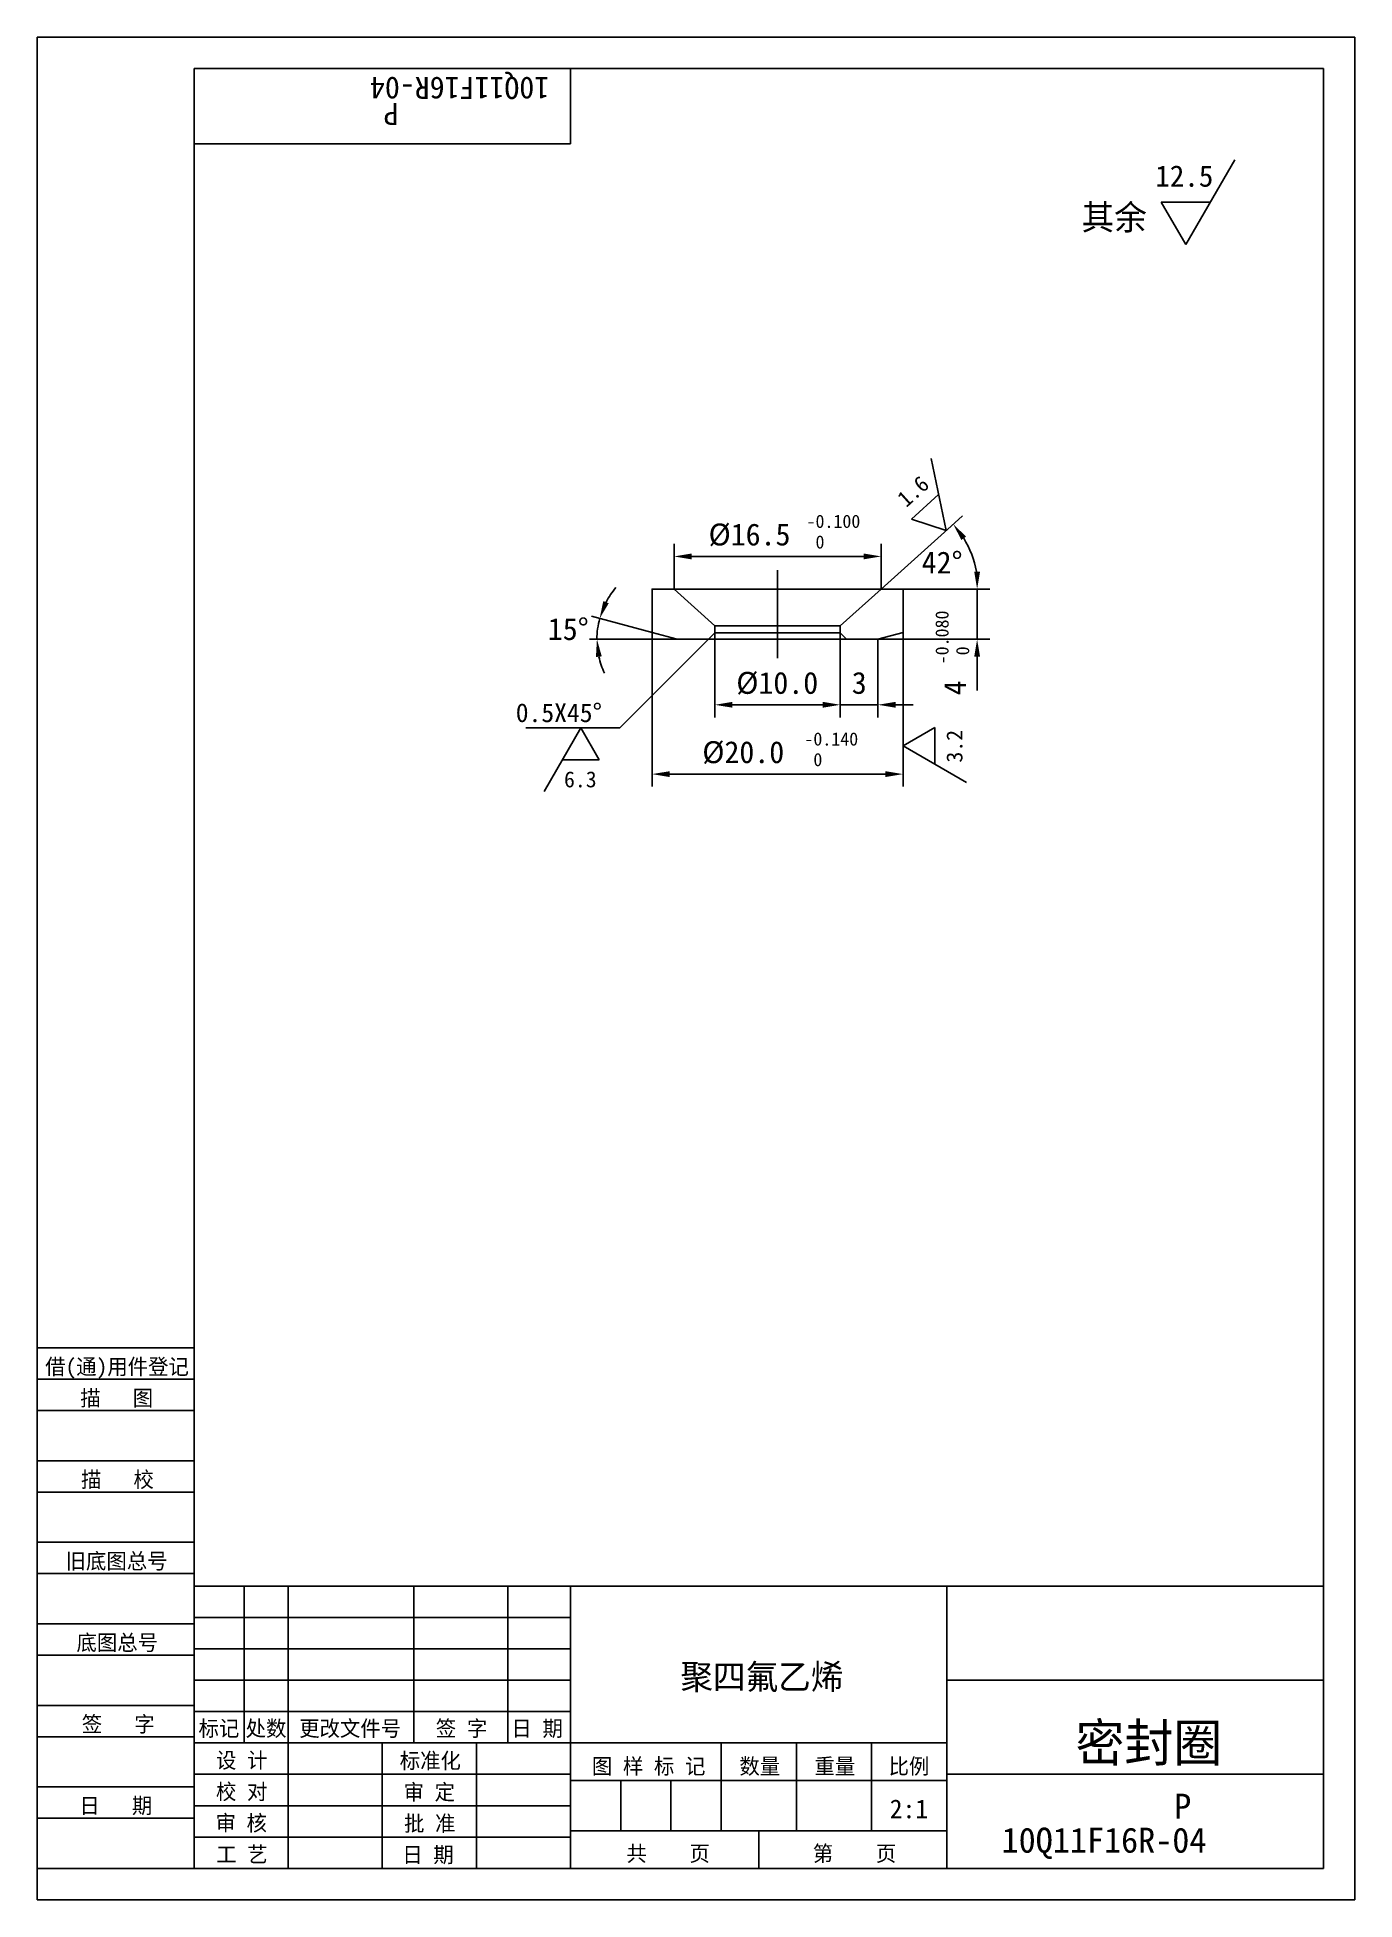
# Model space of a CAD drawing. Header units: metres. Extents: x 0 to 210, y 0 to 297.
import ezdxf

# ---------------------------------------------------------------- set-up
doc = ezdxf.new("R2010")
doc.units = ezdxf.units.M
for name, color, linetype in [('C', 6, 'Continuous'), ('D', 1, 'Continuous'), ('FL', 5, 'Continuous'), ('T', 7, 'Continuous'), ('TL', 4, 'Continuous')]:
    doc.layers.add(name, color=color, linetype=linetype)

# ---------------------------------------------------------------- blocks, each defined once
blk = doc.blocks.new('TUKUN4')
at = {"layer": 'FL'}
for p, q in [((0, 297), (0, 0)), ((210, 297), (0, 297)), ((210, 0), (210, 297)), ((0, 78), (25, 78)), ((0, 70), (25, 70)), ((0, 65), (25, 65)), ((0, 57), (25, 57)), ((0, 52), (25, 52)), ((33, 25), (33, 50)), ((40, 5), (40, 50)), ((60, 25), (60, 50)), ((75, 25), (75, 50)), ((25, 45), (85, 45)), ((0, 44), (25, 44)), ((0, 39), (25, 39)), ((25, 40), (85, 40)), ((25, 35), (85, 35)), ((0, 31), (25, 31)), ((25, 30), (85, 30)), ((0, 26), (25, 26)), ((70, 5), (70, 25)), ((0, 18), (25, 18)), ((25, 20), (85, 20)), ((25, 15), (85, 15)), ((0, 13), (25, 13)), ((25, 10), (85, 10)), ((0, 0), (210, 0))]:
    blk.add_line(p, q, dxfattribs=at)
at = {"layer": 'TL'}
for p, q in [((25, 5), (25, 292)), ((205, 292), (25, 292)), ((85, 292), (85, 280)), ((205, 5), (205, 292)), ((85, 280), (25, 280)), ((0, 88), (25, 88)), ((0, 83), (25, 83)), ((205, 50), (25, 50)), ((85, 5), (85, 50)), ((145, 5), (145, 50)), ((205, 35), (145, 35)), ((145, 25), (25, 25)), ((55, 5), (55, 25)), ((109, 11), (109, 25)), ((121, 11), (121, 25)), ((133, 11), (133, 25)), ((85, 19), (145, 19)), ((93, 11), (93, 19)), ((101, 11), (101, 19)), ((205, 20), (145, 20)), ((145, 11), (85, 11)), ((115, 5), (115, 11)), ((0, 5), (205, 5))]:
    blk.add_line(p, q, dxfattribs=at)
at = {"layer": 'T'}
for s, p in [('借(通)用件登记', (1.26, 83.76)), ('描   图', (6.86, 78.76)), ('描   校', (6.98, 65.76)), ('旧底图总号', (4.52, 52.76)), ('底图总号', (6.25, 39.76)), ('签   字', (7.1, 26.76)), ('标记', (25.71, 26.07)), ('处数', (33.22, 26.07)), ('更改文件号', (41.75, 26.07)), ('签 字', (63.53, 26.07)), ('日 期', (75.57, 26.07)), ('设 计', (28.5, 20.99)), ('标准化', (57.77, 20.93)), ('图 样 标 记', (88.4, 20.04)), ('数量', (111.92, 20.04)), ('重量', (123.88, 20.04)), ('比例', (135.7, 20.04)), ('校 对', (28.48, 15.99)), ('审 定', (58.39, 15.93)), ('日   期', (6.72, 13.76)), ('审 核', (28.41, 10.99)), ('批 准', (58.46, 10.93)), ('共    页', (93.91, 6.13)), ('第    页', (123.62, 6.13)), ('工 艺', (28.52, 5.99)), ('日 期', (58.18, 5.93))]:
    blk.add_text(s, height=2.5, dxfattribs=at).set_placement(p)

msp = doc.modelspace()

# ---------------------------------------------------------------- linework, layer by layer
at = {"layer": 'C'}
for p, q in [((118, 209), (118, 212)), ((118, 209), (118, 201)), ((118, 201), (118, 198))]:
    msp.add_line(p, q, dxfattribs=at)
at = {"layer": 'D'}
for p, q in [((190.87, 277.47), (183.07, 263.95)), ((183.07, 263.95), (179.16, 270.71)), ((179.16, 270.71), (186.97, 270.71)), ((142.46, 229.81), (144.89, 218.36)), ((139.33, 220.17), (143.68, 224.09)), ((144.89, 218.36), (139.33, 220.17)), ((145.65, 219.04), (147.49, 220.69)), ((141.93, 215.69), (145.65, 219.04)), ((101.5, 209), (101.5, 216.21)), ((104.3, 214.21), (131.7, 214.21)), ((134.5, 209), (134.5, 216.21)), ((134.5, 209), (141.93, 215.69)), ((138, 209), (151.81, 209)), ((149.81, 209), (149.81, 201)), ((98, 202.07), (88.34, 204.66)), ((98, 202.07), (98, 177.5)), ((108, 202), (108, 188.55)), ((128, 202), (128, 188.55)), ((128, 202), (128, 188.55)), ((138, 202.07), (138, 177.5)), ((90, 201), (88, 201)), ((102, 201), (90, 201)), ((107, 201), (99.93, 193.93)), ((134, 201), (134, 188.55)), ((134, 201), (151.81, 201)), ((149.81, 198.2), (149.81, 195.4)), ((99.93, 193.93), (92.86, 186.86)), ((149.81, 195.4), (149.81, 192.81)), ((110.8, 190.55), (125.2, 190.55)), ((125.2, 190.55), (122.4, 190.55)), ((128, 190.55), (134, 190.55)), ((136.8, 190.55), (139.6, 190.55)), ((82.86, 186.86), (77.86, 186.86)), ((80.78, 176.72), (86.64, 186.86)), ((92.86, 186.86), (82.86, 186.86)), ((86.64, 186.86), (89.56, 181.79)), ((138, 184.01), (143.07, 186.94)), ((143.07, 186.94), (143.07, 181.08)), ((89.56, 181.79), (83.71, 181.79)), ((148.14, 178.15), (138, 184.01)), ((100.8, 179.5), (135.2, 179.5))]:
    msp.add_line(p, q, dxfattribs=at)
for centre, radius, start, end in [((134.5, 209), 15.47, 10.38, 31.62), ((102, 201), 12.79, 139.87, 152.44), ((102, 201), 12.79, 165, 180), ((102, 201), 12.79, 192.56, 205.13)]:
    msp.add_arc(centre, radius, start, end, dxfattribs=at)
for points in [[(147.3, 216.83), (148.05, 217.39), (146, 219.35)], [(104.3, 214.68), (104.3, 213.74), (101.5, 214.21)], [(131.7, 214.68), (131.7, 213.74), (134.5, 214.21)], [(149.34, 211.8), (150.28, 211.8), (149.81, 209)], [(91.09, 206.75), (90.22, 207.09), (89.64, 204.31)], [(89.05, 198.17), (89.98, 198.27), (89.21, 201)], [(149.34, 198.2), (150.28, 198.2), (149.81, 201)], [(110.8, 191.02), (110.8, 190.09), (108, 190.55)], [(125.2, 191.02), (125.2, 190.09), (128, 190.55)], [(125.2, 191.02), (125.2, 190.09), (128, 190.55)], [(136.8, 191.02), (136.8, 190.09), (134, 190.55)], [(100.8, 179.96), (100.8, 179.03), (98, 179.5)], [(135.2, 179.96), (135.2, 179.03), (138, 179.5)]]:
    msp.add_solid(points, dxfattribs=at)
at = {"layer": 'TL'}
for p, q in [((134.5, 209), (101.5, 209)), ((108, 203.15), (128, 203.15)), ((128, 202), (108, 202)), ((107, 201), (129, 201))]:
    msp.add_line(p, q, dxfattribs=at)
for points in [[(98, 202.07), (102, 201), (107, 201), (108, 202), (108, 203.15), (101.5, 209), (98, 209)], [(138, 202.07), (134, 201), (129, 201), (128, 202), (128, 203.15), (134.5, 209), (138, 209)]]:
    msp.add_lwpolyline(points, close=True, dxfattribs=at)

# ---------------------------------------------------------------- block references
at = {"layer": 'D'}
msp.add_blockref('TUKUN4', (0, 0), dxfattribs=at)

# ---------------------------------------------------------------- texts
for s, height, rotation, p in [('10Q11F16R-04', 3.5, 180, (81.6, 290.65)), ('P', 3.5, 180, (57.58, 286.49)), ('1.6', 2.55, 42, (138.51, 221.91)), ('-0.080', 2.1, 90, (145.26, 197.01)), (' 0', 2.1, 90, (148.55, 197.01)), ('4', 3.5, 90, (148.06, 192.06)), ('3.2', 2.55, 90, (147.47, 181.34))]:
    msp.add_text(s, height=height, rotation=rotation, dxfattribs=at).set_placement(p)
for s, height, p in [('12.5', 3.4, (178.21, 273.17)), ('其余', 4, (166.46, 266.29)), ('-0.100', 2.1, (122.62, 218.76)), ('%%C16.5', 3.5, (107, 215.96)), (' 0', 2.1, (122.62, 215.47)), ('42%%d', 3.5, (140.97, 211.49)), ('15%%d', 3.5, (81.38, 200.88)), ('%%C10.0', 3.5, (111.42, 192.3)), ('3', 3.5, (129.83, 192.3)), ('0.5X45%%d', 3, (76.27, 187.79)), ('%%C20.0', 3.5, (106, 181.25)), ('-0.140', 2.1, (122.28, 184.05)), (' 0', 2.1, (122.28, 180.76)), ('6.3', 2.55, (83.96, 177.39)), ('聚四氟乙烯', 4, (102.5, 33.55)), ('密封圈', 6, (165.49, 22.04)), ('2:1', 3, (135.88, 12.99)), ('P', 4, (181.22, 12.91)), ('10Q11F16R-04', 4, (153.71, 7.5))]:
    msp.add_text(s, height=height, dxfattribs=at).set_placement(p)

doc.saveas('drawing.dxf')
